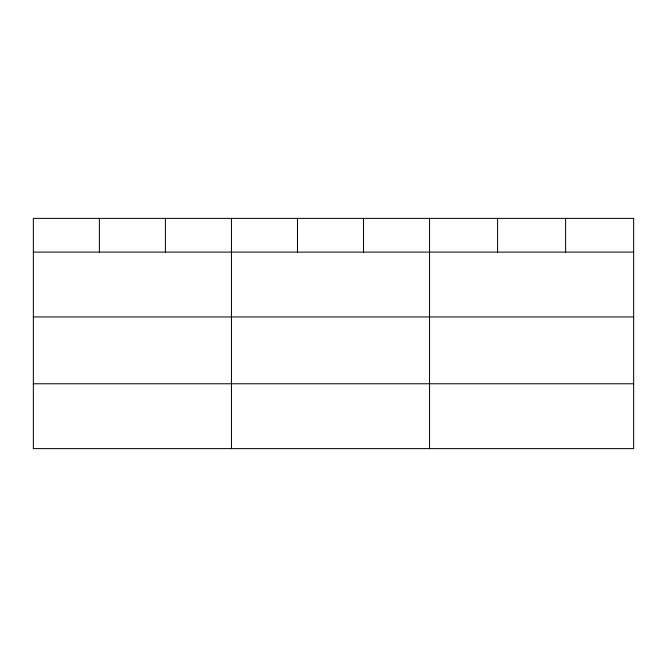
<?xml version="1.0" encoding="UTF-8"?>
<svg xmlns="http://www.w3.org/2000/svg" width="667" height="667" viewBox="0 0 667 667"><rect width="100%" height="100%" fill="white"/><g stroke="black" fill="none" stroke-linecap="round" stroke-linejoin="round"><path stroke-width="1" d="M33.35 252.109L633.65 252.109M33.35 316.95L633.65 316.95M33.35 383.767L633.65 383.767M565.616 218.384L565.616 252.109M497.582 218.384L497.582 252.109M429.548 218.384L429.548 448.616M363.515 218.384L363.515 252.109M297.482 218.384L297.482 252.109M231.449 218.384L231.449 448.616M165.416 218.384L165.416 252.109M99.383 218.384L99.383 252.109M633.65 218.384L33.35 218.384L33.35 448.616L633.65 448.616L633.65 218.384"/></g></svg>
